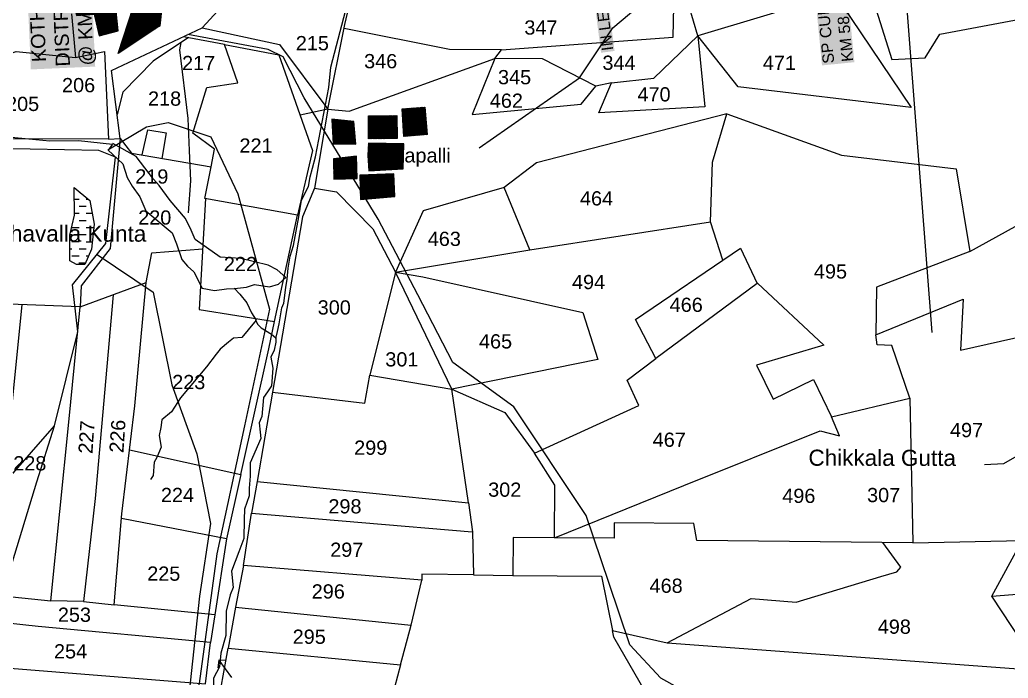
# Model space of a CAD drawing. Header units: inches. Extents: x 213671 to 217429, y 1587875 to 1592833.
# Drawn here: x 214890 to 215934, y 1589204 to 1589899 of the extents above; entities that cross this region are included whole.
import ezdxf

# ---------------------------------------------------------------- set-up
doc = ezdxf.new("R2010")
doc.units = ezdxf.units.IN
doc.header["$LTSCALE"] = 15
doc.header["$MEASUREMENT"] = 0
for name, color, linetype in [('PLOTS', 7, 'Continuous'), ('PLOTS NO', 7, 'Continuous'), ('ROADS', 1, 'Continuous'), ('STREAMS', 4, 'Continuous'), ('STRUCTURE', 5, 'Continuous'), ('text1', 7, 'Continuous'), ('text2', 7, 'Continuous'), ('VILLAGE', 7, 'Continuous')]:
    doc.layers.add(name, color=color, linetype=linetype)
doc.styles.get("Standard").update_dxf_attribs({"font": 'arial.ttf'})
pattern_1 = [(44.9113504, (200848.9613, 1586077.4245), (-0.660761946, 0.662809814), [])]

# ---------------------------------------------------------------- blocks, each defined once
blk = doc.blocks.new('gfgfdgfdgdfg')
at = {"layer": 'PLOTS NO', "color": 0}
for points in [[(19741.3, 7371.2), (19732, 7370.5), (19732.1, 7359.5)], [(19732, 7370.5), (19753.7, 7348.9)]]:
    blk.add_lwpolyline(points, dxfattribs=at)

msp = doc.modelspace()

# ---------------------------------------------------------------- hatches: boundary and pattern name
at = {"layer": 'STREAMS'}
h = msp.add_hatch(dxfattribs=at)
h.set_pattern_fill('DASH', color=4, scale=59.898092, angle=-0.0886)
h.set_pattern_definition([(359.91135, (200848.961, 1586077.4245), (7.498837, 7.475668), [7.4872615, -7.4872615])])
h.paths.add_polyline_path([(214947.9, 1589721.5), (214964.3, 1589707.8), (214969.1, 1589683), (214966.3, 1589656.6), (214959.2, 1589640.3), (214950.5, 1589640.3), (214943.5, 1589644.4), (214943.4, 1589671.4), (214948.2, 1589692.4)])
at = {"layer": 'VILLAGE'}
h = msp.add_hatch(dxfattribs=at)
h.set_pattern_fill('ANSI31', color=30, scale=7.487261, angle=-0.0886)
h.set_pattern_definition(pattern_1)
h.paths.add_polyline_path([(214974.4, 1589881.7), (214994.2, 1589887.1), (214991.3, 1589917.5), (214985.2, 1589929.5), (214946.5, 1589920.7), (214950.5, 1589903), (214968.9, 1589904.4)])
h.paths.add_polyline_path([(214994.2, 1589863.1), (215010.1, 1589911.5), (215040.6, 1589911.6), (215038.5, 1589892.4)])
h = msp.add_hatch(dxfattribs=at)
h.set_pattern_fill('ANSI31', color=30, scale=7.487261, angle=-0.0886)
h.set_pattern_definition(pattern_1)
h.paths.add_polyline_path([(215250.1, 1589708.8), (215286.3, 1589712.1), (215285.4, 1589735.9), (215249.4, 1589734.6)])
h.paths.add_polyline_path([(215294.1, 1589804.6), (215318.3, 1589806.5), (215320.7, 1589777.4), (215295.9, 1589775.4)])
h.paths.add_polyline_path([(215258.8, 1589797.3), (215288.7, 1589797.5), (215288.9, 1589773.3), (215258.8, 1589773)])
h.paths.add_polyline_path([(215221.4, 1589767.8), (215245.3, 1589767.4), (215243.1, 1589791.4), (215219.8, 1589793.7)])
h.paths.add_polyline_path([(215221.9, 1589730.4), (215246.6, 1589731), (215246, 1589754.6), (215221.8, 1589752)])
edge = h.paths.add_edge_path()
edge.add_line((215258.9, 1589739.2), (215295.2, 1589741.4))
edge.add_line((215295.2, 1589741.4), (215295.8, 1589767.6))
edge.add_line((215295.8, 1589767.6), (215258.5, 1589768.4))
edge.add_line((215258.5, 1589768.4), (215258, 1589755.5))
edge.add_line((215258, 1589755.5), (215259, 1589739.2))

# ---------------------------------------------------------------- linework, layer by layer
at = {"layer": 'PLOTS'}
for points in [[(215699.6, 1590089.3), (215705.1, 1590049.3), (215742.1, 1590046.5), (215741.7, 1589997.8), (215755.3, 1589949.8), (215748.4, 1589924.5), (215606.4, 1589881.8), (215597.1, 1589912.6), (215580.7, 1589913.1), (215555.4, 1589973.8), (215555.1, 1589977.5)], [(215215.8, 1589804.4), (215233.8, 1589893.7), (215271.5, 1590054.7)], [(214984, 1589772.7), (214795.9, 1589773.1), (214778.6, 1589828.1), (214765.1, 1589884.4), (214775, 1589980.7), (214864.8, 1589986.7), (214891.5, 1589996.4), (214955.5, 1589987.3)], [(215748.4, 1589924.5), (215757.4, 1589916.2), (215831.5, 1589806.1), (215648.9, 1589827.7), (215606.4, 1589881.8), (215613.8, 1589806.7), (215501.9, 1589800.3), (215515.3, 1589832.1), (215559.9, 1589836.9), (215606.4, 1589881.8)], [(215748.4, 1589924.5), (215790.4, 1589922.7), (215811, 1589856.8), (215846.5, 1589858.6), (215862, 1589883.4), (215957.6, 1589901.3), (216007.2, 1589907.6)], [(215515.3, 1589832.1), (215498.6, 1589828.6), (215442.2, 1589857.4), (215392, 1589857.7), (215399.2, 1589867), (215580.2, 1589880.3), (215581.1, 1589913.1)], [(214945.1, 1589904.8), (214949.3, 1589858.9), (214979.9, 1589865), (214984, 1589772.7), (214996.5, 1589773.3), (214987.2, 1589845.1), (215053, 1589876), (215083, 1589890.1), (215099.5, 1589908.2)], [(215083, 1589890.1), (215164.7, 1589872.5), (215215.8, 1589804.4), (215186.5, 1589797.9)], [(215399.2, 1589867), (215344.2, 1589867.1), (215232.9, 1589889.5)], [(215068.7, 1589879.8), (215031.3, 1589854.9), (214999.3, 1589822.3), (214993.2, 1589798.8)], [(214996.5, 1589773.3), (215008.6, 1589758), (215092.6, 1589743.3), (215095.9, 1589762), (215073.3, 1589778.8), (215087.9, 1589827.3), (215120.6, 1589832.1), (215106.6, 1589872.5), (215063.2, 1589880.8)], [(215106.6, 1589872.5), (215163.9, 1589861.6), (215199.7, 1589760.7), (215183.7, 1589692.5), (215085.9, 1589710), (215092.6, 1589743.3)], [(214457.5, 1589800.2), (214521.7, 1589789.2), (214622.5, 1589791.5), (214729, 1589811.8), (214778.8, 1589827.4), (214886.6, 1589865), (214949.3, 1589858.9)], [(215215.8, 1589804.4), (215238.4, 1589802.2), (215392, 1589857.7), (215368.2, 1589798.5), (215483.2, 1589809.5), (215498.6, 1589828.6)], [(215215.8, 1589804.4), (215201.7, 1589720.8), (215224.9, 1589716.9), (215263.2, 1589677.9), (215287.2, 1589632.2), (215429.1, 1589655.8), (215401.8, 1589721.6), (215316.4, 1589696.9), (215287.2, 1589632.2), (215259.9, 1589523.6), (215346.7, 1589508.8), (215287.2, 1589632.2), (215316, 1589627.4), (215484.8, 1589589.7), (215500.8, 1589540.1), (215346.7, 1589508.8), (215402.5, 1589484.3), (215433.8, 1589441.4), (215544.1, 1589491.5), (215531.9, 1589518.3), (215562, 1589541.1), (215540.7, 1589582.3), (215651.4, 1589657.5), (215668.9, 1589620.3), (215562, 1589541.1)], [(215632.6, 1589644.8), (215619.8, 1589685.5), (215621.8, 1589748.2), (215636.8, 1589799.5), (215435.9, 1589747.6), (215401.8, 1589721.6)], [(215636.8, 1589799.5), (215758, 1589755.8), (215879.1, 1589741.5), (215893.5, 1589654), (216023, 1589725.5)], [(214996.5, 1589773.3), (214985.9, 1589657.3), (214955.2, 1589617.7), (214954.4, 1589595.7), (215023.9, 1589621.4), (215029.8, 1589652.8), (215083.6, 1589656.9)], [(215019.8, 1589756), (215025.7, 1589782.6), (215045, 1589779.5), (215040.3, 1589752.4)], [(215201.7, 1589720.8), (215188.8, 1589690.8), (215167.7, 1589567.3), (215157.2, 1589505.6), (215254.9, 1589494), (215260, 1589523.6)], [(215086.6, 1589709.9), (215079.9, 1589592.8), (215159.3, 1589580.2), (215183.7, 1589692.5)], [(215429.1, 1589655.8), (215619.8, 1589685.5)], [(214954.4, 1589595.7), (214870, 1589598.8), (214875, 1589624.2), (214801.9, 1589626.9), (214802.7, 1589649.6), (214662.1, 1589657.2), (214530.3, 1589671.7), (214364.3, 1589617.3), (214326.2, 1589617.6), (214302.2, 1589614.8), (214202.5, 1589584.6), (214199.2, 1589510.5)], [(215893.5, 1589654), (215795.1, 1589616.6), (215794.3, 1589566), (215886.3, 1589603.8), (215883.7, 1589550), (216013.4, 1589579.3), (216122.8, 1589601.4)], [(214957.9, 1589284.7), (214990.1, 1589281.1), (214998.3, 1589377.2), (215011.9, 1589491.3), (215023.9, 1589621.4)], [(215669.3, 1589620.6), (215739.5, 1589555.3), (215668.4, 1589534.2), (215685.8, 1589498.4), (215728.3, 1589519.1), (215747.5, 1589479.6), (215830.1, 1589499.4), (215811.3, 1589554.9), (215795.7, 1589555.7), (215794.3, 1589566)], [(214989.1, 1589608.5), (214970.1, 1589393.6), (214957.9, 1589284.7), (214923.2, 1589285.6)], [(214892.7, 1589598), (214861.8, 1589291.8), (214835.1, 1589296.1)], [(214861.8, 1589291.8), (214923.2, 1589285.6), (214942.2, 1589474), (214954.4, 1589595.7)], [(215006.3, 1589444.8), (215124, 1589418.7), (215153.4, 1589551.4), (215159.3, 1589580.2)], [(215157.2, 1589505.6), (215141.1, 1589411.2), (215364.1, 1589388.9), (215346.7, 1589508.8)], [(215830.1, 1589499.4), (215833.2, 1589346.7), (215948.7, 1589349.1), (216018.1, 1589389.3)], [(215455.1, 1589352.1), (215591.7, 1589407), (215735.6, 1589464.8), (215755.9, 1589459.5), (215747.5, 1589479.6)], [(215833.2, 1589346.7), (215605.2, 1589349.2), (215602.1, 1589367.1), (215518, 1589367.7), (215517.9, 1589351.7), (215455.1, 1589352.1), (215455.5, 1589407.6), (215433.8, 1589441.4)], [(215124, 1589418.7), (215108.9, 1589350.9), (214997.9, 1589372.3)], [(215141.1, 1589411.2), (215135, 1589377.8), (215368, 1589358.2)], [(215364.1, 1589388.9), (215368.6, 1589358.1), (215369.6, 1589312.8), (215411.2, 1589312.3)], [(215369.6, 1589312.8), (215314.9, 1589313.5), (215314.9, 1589307.4), (215126.6, 1589322.8), (215135, 1589377.8)], [(215108.9, 1589350.9), (215096.5, 1589270.6), (214990.1, 1589281.1)], [(215455.1, 1589352.1), (215411.5, 1589352.4), (215411.2, 1589312.3), (215504.7, 1589311.6), (215516.2, 1589254.1), (215573.9, 1589241.2), (215662.8, 1589287.9), (215710, 1589283.9), (215799.5, 1589311), (215816.3, 1589316.1), (215820.8, 1589321.1), (215801.7, 1589347.1)], [(215550.6, 1589189.9), (215602.3, 1589180), (215634.5, 1589152.9), (215699.9, 1589100.1), (215762.2, 1589024.8), (215703, 1589127.2), (215696.4, 1589146), (216016.3, 1589140.8), (216016.4, 1589148.3), (215968.3, 1589211.8), (215916.9, 1589290.2), (215948.7, 1589349.1)], [(215916.9, 1589290.2), (216009.5, 1589297.9), (216054.4, 1589278.2), (216101.5, 1589286.5), (216143.2, 1589312.3), (216146.4, 1589343.9)], [(215126.6, 1589322.8), (215118.4, 1589278.7), (215303.6, 1589259.9), (215314.9, 1589307.4)], [(215096.5, 1589270.6), (215092, 1589241.6), (214910, 1589258.4), (214777.4, 1589272.8), (214781.7, 1589302.4)], [(214777.4, 1589272.8), (214770.3, 1589223.1), (215086.4, 1589197.7), (215092, 1589241.6)], [(215118.4, 1589278.7), (215110.4, 1589235.6), (215292.4, 1589217.9), (215303.6, 1589259.9)], [(215261.6, 1589100), (215425.6, 1589097.8), (215528.4, 1589096.8), (215550.6, 1589189.9), (215517.6, 1589247.1), (215516.2, 1589254.1)], [(215573.9, 1589241.2), (215968.3, 1589211.8)], [(215292.4, 1589217.9), (215270.3, 1589134.1), (215215.8, 1589135), (215193.5, 1589157.5), (215098.3, 1589167.3), (215110.4, 1589235.6)]]:
    msp.add_lwpolyline(points, dxfattribs=at)
at = {"layer": 'ROADS'}
for points in [[(215375.4, 1589763.6), (215481.4, 1589837.4), (215516.6, 1589890.2), (215549.8, 1589917.8), (215607.2, 1589933.3), (215679.4, 1589933.1), (215712.5, 1589972.2), (215734.9, 1589987.8), (215738, 1590074.1), (215731.1, 1590145.9), (215745, 1590203.4)], [(215753.1, 1588881.4), (215785.7, 1588942), (215809.9, 1588948.4), (215815.8, 1588956.2), (215787.4, 1589009), (215745.5, 1589070), (215631.1, 1589168.3), (215567.4, 1589203.8), (215534.4, 1589239), (215512.3, 1589304.9), (215488.5, 1589375.6), (215412.1, 1589490.2), (215347.6, 1589537.1), (215310.6, 1589608.3), (215269, 1589688.1), (215190.9, 1589816.1), (215168.5, 1589859.4), (215152.9, 1589867.2), (215068, 1589883.1)], [(214983.3, 1589761.3), (215024.4, 1589785.5), (215047.2, 1589790.3), (215092.1, 1589775), (215120.8, 1589714.9), (215138.3, 1589650.8), (215154.1, 1589593.1), (215127.7, 1589470.1), (215098.6, 1589334.9), (215079.8, 1589198.2), (215059, 1589122.2), (215020.1, 1588980.1), (215006.6, 1588905.8), (215009.3, 1588804.8), (215011.2, 1588734.6), (215017.4, 1588700.2), (215036.6, 1588676.9), (215043.8, 1588658.5), (215034.1, 1588589), (215036.8, 1588525), (215049.1, 1588460.3), (215071.5, 1588439), (215137.2, 1588400.9), (215215.2, 1588314)], [(214264.7, 1588612.3), (214330, 1588725.7), (214382.5, 1588856.1), (214432.1, 1588903.9), (214507.6, 1588999), (214546.4, 1589084.5), (214588.7, 1589100.4), (214625.2, 1589161.5), (214678.7, 1589210.4), (214786.4, 1589308.8), (214878.5, 1589414.4), (214927.2, 1589470.1), (214951.7, 1589569.2), (214946.3, 1589619), (214981.5, 1589662.4), (214991.6, 1589753.8), (214974.1, 1589760.8), (214792.2, 1589764.2), (214604.6, 1589706.1), (214505.5, 1589682.8), (214447.6, 1589664.4)], [(214972.2, 1589651), (215031.3, 1589611.3), (215051.2, 1589513.4), (215077.5, 1589440.5), (215091.8, 1589367), (215080.1, 1589290.5), (215067.9, 1589176.2), (215105.8, 1589092.1), (215171.8, 1589005.1), (215228.6, 1588918.3), (215323.9, 1588801.5)], [(214700.9, 1588479.8), (214706.7, 1588556.5), (214689.6, 1588688.1), (214716.1, 1588756), (214745.8, 1588800), (214770.1, 1588949.7), (214776.5, 1588989.3), (214814.5, 1589137.7), (214847.1, 1589207.5), (214880.5, 1589318.4), (214908.5, 1589411.1), (214927.2, 1589470.1)]]:
    msp.add_lwpolyline(points, dxfattribs=at)
at = {"layer": 'STREAMS'}
for points in [[(215160.9, 1589562.4), (215162.5, 1589569.5), (215164.3, 1589577.9), (215167.3, 1589594.8), (215169.3, 1589599.7), (215171.5, 1589616.1), (215172.8, 1589625), (215173.7, 1589636.4), (215176.1, 1589649), (215179.4, 1589660.6), (215185.1, 1589690.7), (215187.8, 1589708.2), (215195.3, 1589722.7), (215197.2, 1589732.9), (215199.5, 1589742), (215202.6, 1589754), (215216.7, 1589827.3), (215219, 1589848.8), (215240.4, 1589930.9)], [(214877.8, 1589775), (214922.2, 1589770.9), (214952.6, 1589771.2), (214988.5, 1589767.4), (214983.9, 1589761.1), (214999.4, 1589746.5), (215003.9, 1589732.2), (215009.1, 1589723), (215017.1, 1589711.8), (215023.6, 1589696.9), (215051.4, 1589673.8), (215056, 1589662.3), (215061.7, 1589645.7), (215067.4, 1589638.5), (215074.3, 1589632.8), (215082.9, 1589615.3), (215096.1, 1589613), (215108.7, 1589614.7), (215117.3, 1589615.2), (215129.9, 1589616.4), (215138.2, 1589619.2), (215154.3, 1589616.9), (215163.7, 1589619.7), (215171.5, 1589626.6), (215162.3, 1589634.6), (215152.9, 1589639.5), (215123.9, 1589646.7), (215101.9, 1589648.2), (215075.8, 1589666.6), (215071.5, 1589676.6), (215065.5, 1589688.9), (215049.2, 1589708), (215037.5, 1589723.8), (215031.8, 1589730.4), (215013.5, 1589754.2), (214988.6, 1589768.2)], [(215117, 1589615.4), (215122.8, 1589609.1), (215130.3, 1589599.8), (215135.3, 1589589.4), (215140.1, 1589581.8), (215131.7, 1589571.6), (215125.1, 1589563.4), (215116.3, 1589562.6), (215111, 1589558.5), (215101.9, 1589550.9), (215097.7, 1589545.6), (215087.7, 1589532.4), (215060.2, 1589499.7), (215050.6, 1589484.9), (215040.3, 1589476.3), (215039.4, 1589468.5), (215037.6, 1589459.9), (215039.6, 1589447.6), (215035.2, 1589436.6), (215032.5, 1589431.8), (215031.4, 1589417.6), (215028.5, 1589413.4)], [(215139.5, 1589582.1), (215141.5, 1589577.4), (215145.5, 1589573.7), (215156.3, 1589567), (215160.9, 1589562.9), (215160.9, 1589558.3), (215159.1, 1589549.9), (215155.6, 1589542.7), (215157.6, 1589530.8), (215156.2, 1589512.3), (215152.1, 1589505.9), (215147.7, 1589500.1), (215146, 1589480.1), (215143.4, 1589473.2), (215144.2, 1589463.3), (215145.1, 1589456.7), (215133.7, 1589431), (215133.7, 1589417.1), (215132.8, 1589404.3), (215132.5, 1589396.2), (215127.8, 1589382.1), (215127.5, 1589371.1), (215126.9, 1589351.1), (215121.7, 1589337.2), (215114.1, 1589316.6), (215115.8, 1589299.5), (215112.6, 1589291.7), (215108.5, 1589274.6), (215108.2, 1589248.7), (215102.7, 1589230.2), (215101.5, 1589215.7), (215095.1, 1589203.8), (215095.1, 1589190.8)], [(215908.9, 1589429.2), (215929.4, 1589430.4), (215943.4, 1589438.3)]]:
    msp.add_lwpolyline(points, dxfattribs=at)
at = {"layer": 'STREAMS', "color": 4}
for points in [[(215068.7, 1589694.9), (215071, 1589728.8), (215069.6, 1589760.7), (215068.1, 1589794.4), (215059.4, 1589867), (215060.9, 1589874.6)], [(214947.9, 1589721.5), (214964.3, 1589707.8), (214969.1, 1589683), (214966.3, 1589656.6), (214959.2, 1589640.3), (214950.5, 1589640.3), (214943.5, 1589644.4), (214943.4, 1589671.4), (214948.2, 1589692.4), (214947.9, 1589721.5)]]:
    msp.add_lwpolyline(points, dxfattribs=at)
at = {"layer": 'text2', "color": 3, "linetype": 'Continuous'}
msp.add_lwpolyline([(215788.3, 1590411.1), (215853.4, 1589568.7)], dxfattribs=at)
at = {"layer": 'VILLAGE', "color": 30}
for points in [[(214974.4, 1589881.7), (214994.2, 1589887.1), (214991.3, 1589917.5), (214985.2, 1589929.5), (214946.5, 1589920.7), (214950.5, 1589903), (214968.9, 1589904.4), (214974.4, 1589881.7)], [(214994.2, 1589863.1), (215010.1, 1589911.5), (215040.6, 1589911.6), (215038.5, 1589892.4), (214994.2, 1589863.1)], [(215294.1, 1589804.6), (215318.3, 1589806.5), (215320.7, 1589777.4), (215295.9, 1589775.4), (215294.1, 1589804.6)], [(215258.8, 1589797.3), (215288.7, 1589797.5), (215288.9, 1589773.3), (215258.8, 1589773), (215258.8, 1589797.3)], [(215221.4, 1589767.8), (215245.3, 1589767.4), (215243.1, 1589791.4), (215219.8, 1589793.7), (215221.4, 1589767.8)], [(215258.9, 1589739.2), (215295.2, 1589741.4), (215295.8, 1589767.6), (215258.5, 1589768.4), (215258, 1589755.5), (215259, 1589739.2)], [(215221.9, 1589730.4), (215246.6, 1589731), (215246, 1589754.6), (215221.8, 1589752), (215221.9, 1589730.4)], [(215250.1, 1589708.8), (215286.3, 1589712.1), (215285.4, 1589735.9), (215249.4, 1589734.6), (215250.1, 1589708.8)]]:
    msp.add_lwpolyline(points, dxfattribs=at)

# ---------------------------------------------------------------- block references
at = {"layer": 'text1', "xscale": 0.7487261496026493, "yscale": 0.7487261496026493, "zscale": 0.7487261496026493, "rotation": 350.8130853211395}
msp.add_blockref('gfgfdgfdgdfg', (199635.3, 1586134), dxfattribs=at)

# ---------------------------------------------------------------- texts
at = {"layer": 'PLOTS NO'}
for s, height, rotation, p in [('347', 15, 359.9114, (215423.2, 1589883)), ('215', 15, 359.9114, (215181.9, 1589866.5)), ('217', 15, 359.9114, (215061.8, 1589845.5)), ('346', 15, 359.9114, (215254, 1589847.5)), ('344', 15, 359.9114, (215505.6, 1589845.8)), ('471', 15, 359.9114, (215674.9, 1589845.7)), ('206', 15, 359.9114, (214935.1, 1589822.2)), ('345', 15, 359.9114, (215395.4, 1589830.6)), ('470', 15, 359.9114, (215542.6, 1589812.5)), ('205', 15, 359.9114, (214876, 1589802.4)), ('218', 15, 359.9114, (215025.9, 1589808)), ('462', 15, 359.9114, (215386.7, 1589805.8)), ('221', 15, 359.9114, (215122.4, 1589758.4)), ('Malapalli', 15, 359.9114, (215262.8, 1589748.1)), ('219', 15, 359.9114, (215012.4, 1589725.8)), ('464', 15, 359.9114, (215481.9, 1589702.7)), ('220', 15, 359.9114, (215015.5, 1589682.5)), ('Pashavalla Kunta', 17, 359.9114, (214839.2, 1589664.7)), ('463', 15, 359.9114, (215321.2, 1589660)), ('222', 15, 359.9114, (215105.9, 1589633.4)), ('495', 15, 359.9114, (215728.9, 1589625.6)), ('494', 15, 359.9114, (215473.5, 1589614.4)), ('300', 15, 359.9114, (215205, 1589587.6)), ('466', 15, 359.9114, (215576.6, 1589590.4)), ('465', 15, 359.9114, (215375.3, 1589551.8)), ('301', 15, 359.9114, (215276.4, 1589532.8)), ('223', 15, 359.9114, (215051.4, 1589508.9)), ('227', 15, 86.1353, (214967.2, 1589440.2)), ('226', 15, 86.1353, (214999.9, 1589441.2)), ('497', 15, 359.9114, (215872.6, 1589458.2)), ('467', 15, 359.9114, (215558.7, 1589448)), ('299', 15, 359.9114, (215243.5, 1589439.6)), ('Chikkala Gutta', 17, 359.9114, (215723.1, 1589428)), ('228', 15, 359.9114, (214883.6, 1589423.1)), ('302', 15, 359.9114, (215385, 1589395.3)), ('224', 15, 359.9114, (215039.5, 1589389.7)), ('496', 15, 359.9114, (215695.5, 1589388.8)), ('307', 15, 359.9114, (215785, 1589389.6)), ('298', 15, 359.9114, (215216.3, 1589377.7)), ('297', 15, 359.9114, (215218.2, 1589331.9)), ('225', 15, 359.9114, (215025, 1589306.7)), ('468', 15, 359.9114, (215555.4, 1589293.9)), ('296', 15, 359.9114, (215198.7, 1589287.9)), ('253', 15, 359.9114, (214930.7, 1589263.3)), ('498', 15, 359.9114, (215796.3, 1589250.7)), ('295', 15, 359.9114, (215178.6, 1589240.1)), ('254', 15, 359.9114, (214926.6, 1589224.7))]:
    msp.add_text(s, height=height, rotation=rotation, dxfattribs=at).set_placement(p)
at = {"layer": 'STRUCTURE', "color": 5, "attachment_point": 1, "bg_fill": 1, "box_fill_scale": 1.1, "bg_fill_color": 7, "bg_fill_true_color": 16777215, "bg_fill_transparency": 0}
for s, insert, char_height, width, rotation in [(' KOTHAPALLI DISTRUBUTORY-2 \\P@ KM 57.215/ 57.315', (214903.6, 1589847.8), 15, 263.131, 92.5168), ('IN LET @ KM57.950', (215505.2, 1589865.2, 154.8), 12, 154.237, 97.3646), ('SP CUM SLB @ \\PKM 58.062/58.190', (215738.5, 1589851.8, 32.4), 12, 136.327, 95.6155)]:
    msp.add_mtext(s, dxfattribs=dict(at, insert=insert, char_height=char_height, width=width, rotation=rotation))

doc.saveas('drawing.dxf')
